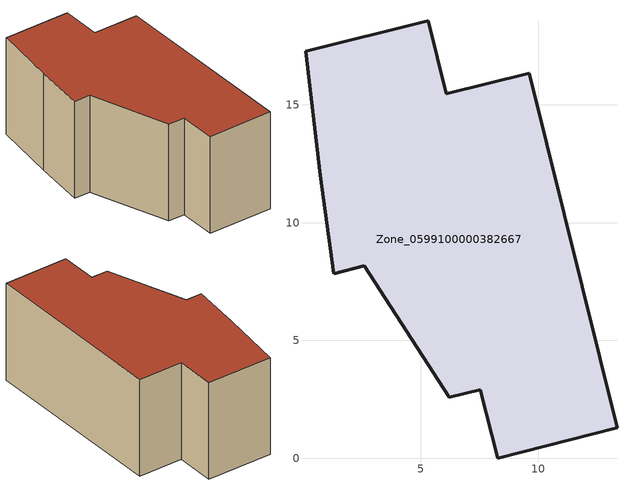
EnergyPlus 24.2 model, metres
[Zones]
Zone_0599100000382667
 floor ground (C_G): 9.61,16.34 13.34,1.29 8.27,0 7.53,2.91 6.22,2.58 2.6,8.17 1.31,7.83 0.73,12.01 0.11,17.28 5.32,18.57 6.09,15.47 z0
 wall outside (C_F): 2.6,8.17 6.22,2.58 7.53,2.91 8.27,0 13.34,1.29 9.61,16.34 6.09,15.47 5.32,18.57 0.11,17.28 0.73,12.01 1.31,7.83 2.6,8.17 z0:8.02
 roof outside (C_R): 0.73,12.01 1.31,7.83 2.6,8.17 6.22,2.58 7.53,2.91 8.27,0 13.34,1.29 9.61,16.34 6.09,15.47 5.32,18.57 0.11,17.28 z8.02
[BUILDING]
Pand.0599100000382667: North Axis=0; Terrain=City; Loads Convergence Tolerance Value=0.04; Temperature Convergence Tolerance Value=0.4; Solar Distribution=FullExterior; Maximum Number of Warmup Days=25; Minimum Number of Warmup Days=1
[Site:Location]
Rotterdam.The.Hague.AP_ZH_NLD Design_Conditions: Latitude=51.96; Longitude=4.45; Time Zone=1; Elevation=-4.5
[SITE:GROUNDTEMPERATURE:BUILDINGSURFACE]
18, 18, 18, 18, 18, 18, 18, 18, 18, 18, 18, 18
[MATERIAL] Thermal Absorptance=0.9; Solar Absorptance=0.7; Visible Absorptance=0.7
Name | Roughness | Thickness | Conductivity | Density | Specific Heat
G.D.1992-2005 | MediumSmooth | 0.15 | 0.06 | 540 | 1210
F.D.1992-2005 | Rough | 0.3 | 0.12 | 1920 | 840
R.D.1992-2005 | MediumRough | 0.2 | 0.08 | 1500 | 1000
[CONSTRUCTION]
C_G: G.D.1992-2005
C_F: F.D.1992-2005
C_R: R.D.1992-2005
[ZONE]
Zone_0599100000382667: Type=1; Multiplier=1; Ceiling Height=Autocalculate; Volume=Autocalculate; Floor Area=autocalculate; Part of Total Floor Area=Yes
[ZONEINFILTRATION:DESIGNFLOWRATE]
Infil_Zone_0599100000382667: Zone or ZoneList or Space or SpaceList=Zone_0599100000382667; Schedule=AlwaysOn; Design Flow Rate Calculation Method=Flow/Area; Flow Rate per Floor Area=0.0021; Constant Term Coefficient=1; Temperature Term Coefficient=0; Velocity Term Coefficient=0; Velocity Squared Term Coefficient=0
[HVACTEMPLATE:ZONE:IDEALLOADSAIRSYSTEM]
Zone_0599100000382667: Maximum Heating Supply Air Temperature=50; Minimum Cooling Supply Air Temperature=13; Maximum Heating Supply Air Humidity Ratio=0.0156; Minimum Cooling Supply Air Humidity Ratio=0.0077; Heating Limit=NoLimit; Cooling Limit=NoLimit; Dehumidification Control Type=ConstantSensibleHeatRatio; Cooling Sensible Heat Ratio=0.7; Dehumidification Setpoint=60; Humidification Control Type=None; Humidification Setpoint=30; Outdoor Air Method=None; Outdoor Air Flow Rate per Person=0.00944; Outdoor Air Flow Rate per Zone Floor Area=0; Outdoor Air Flow Rate per Zone=0; Demand Controlled Ventilation Type=None; Outdoor Air Economizer Type=NoEconomizer; Heat Recovery Type=None; Sensible Heat Recovery Effectiveness=0.7; Latent Heat Recovery Effectiveness=0.65
[ZONECONTROL:THERMOSTAT]
ThermostatControl_Zone_0599100000382667: Zone or ZoneList=Zone_0599100000382667; Control Type Schedule=DualSetpointControlType; Control 1=Thermostat_Zone_0599100000382667; Temperature Difference Between Cutout And Setpoint=0
[THERMOSTATSETPOINT:DUALSETPOINT]
Thermostat_Zone_0599100000382667: Heating Setpoint Temperature Schedule=HeatingSetpoint_Zone_0599100000382667; Cooling Setpoint Temperature Schedule=CoolingSetpoint_Zone_0599100000382667
[SCHEDULE:COMPACT]
HeatingSetpoint_Zone_0599100000382667: Through: 12/31, For: AllDays, Until: 24:00, 21
CoolingSetpoint_Zone_0599100000382667: Through: 12/31, For: AllDays, Until: 24:00, 24
DualSetpointControlType: Through: 12/31, For: AllDays, Until: 24:00, 4
AlwaysOn: Through: 12/31, For: AllDays, Until: 24:00, 1
